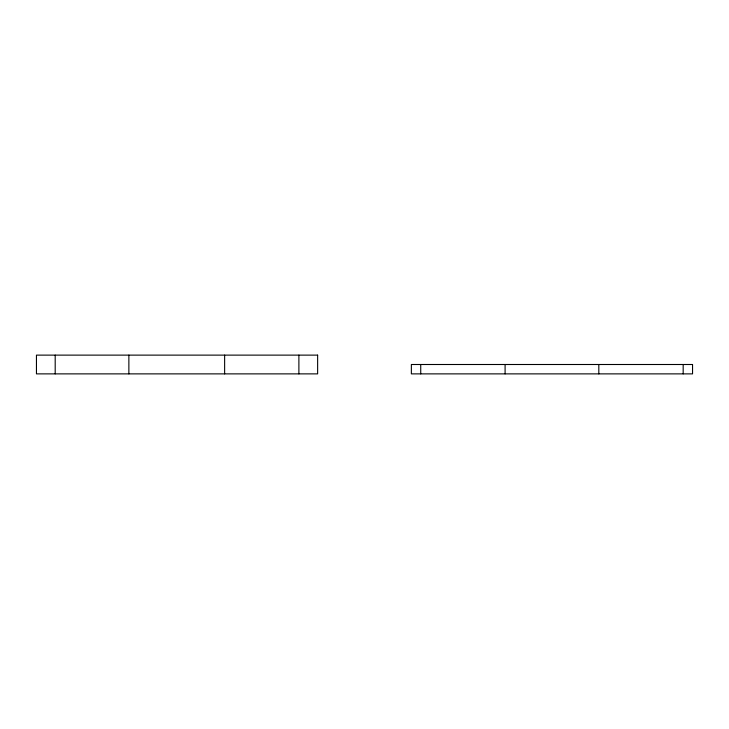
<?xml version="1.0" encoding="UTF-8"?>
<svg xmlns="http://www.w3.org/2000/svg" width="729" height="729" viewBox="0 0 729 729"><rect width="100%" height="100%" fill="white"/><g stroke="black" fill="none" stroke-linecap="round" stroke-linejoin="round"><path stroke-width="1.09" d="M683.173 364.5L683.173 373.877M598.819 364.5L598.819 373.877M505.097 364.5L505.097 373.877M420.733 364.5L420.733 373.877M298.89 355.123L298.89 373.877M224.632 355.123L224.632 373.877M128.869 355.123L128.869 373.877M55.194 355.123L55.194 373.877M317.634 355.123L36.45 355.123L36.45 373.877L317.634 373.877L317.634 355.123M692.55 364.5L411.366 364.5L411.366 373.877L692.55 373.877L692.55 364.5"/></g></svg>
